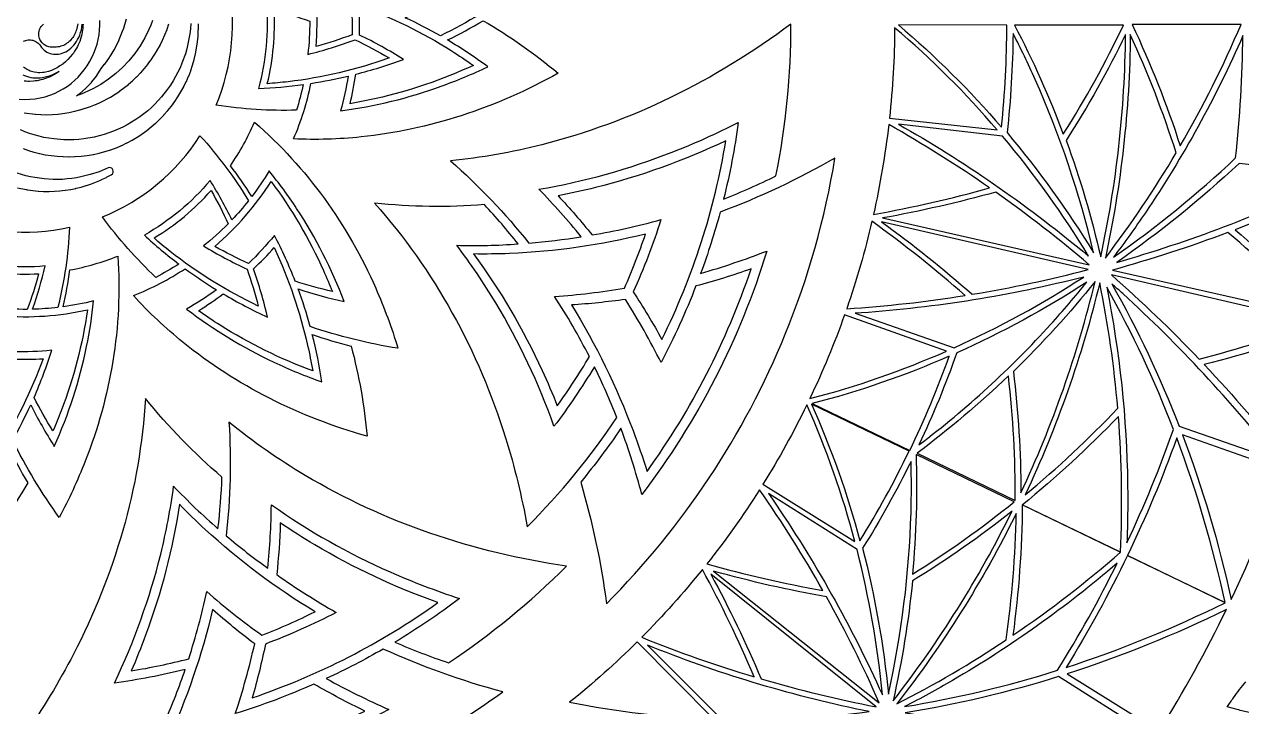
# Model space of a CAD drawing. Extents: x 10 to 990, y 10 to 990.
# Drawn here: x 500 to 760.7, y 353.8 to 499.9 of the extents above; entities that cross this region are included whole.
import ezdxf

# ---------------------------------------------------------------- set-up
doc = ezdxf.new("R2010")
doc.units = 0

msp = doc.modelspace()

# ---------------------------------------------------------------- linework, layer by layer
for points in [[(560.55, 508.33, 0.02178), (552.68, 509.75, 0.04963), (549.7, 519.99, -0.058315), (572.07, 518.97, -0.053382), (593.6, 513.05, -0.029438), (605.66, 507.47, -0.043385), (589.1, 497.48, 0.020147), (581.57, 501.36, 0.024258), (590.47, 506.41, 0.054251), (569.1, 513.32, 0.025369), (559.3, 514.83, -0.026881), (560.55, 508.33)], [(579.98, 502.08, 0.026462), (569.87, 505.87, -0.02908), (570.2, 497.71, -0.020897), (562.5, 495.16, 0.073795), (561.21, 513.51, -0.055631), (582.62, 507.97, -0.011619), (587.16, 506.12, -0.01988), (579.98, 502.08)], [(558.27, 481.55, -0.045305), (541.05, 482.62, 0.156319), (543.51, 509.68, -0.047833), (560.7, 507.2, -0.022228), (561.1, 501.77, 0.026715), (551.82, 504.45, -0.088965), (550.15, 486.2, 0.026216), (559.74, 487.05, -0.023159), (558.27, 481.55)], [(571, 489.26, 0.026301), (581.21, 492.43, 0.027262), (571.77, 497.65, 0.022277), (571.69, 504.01, -0.053289), (591.42, 494.31, -0.013042), (596.17, 491.15, -0.052449), (575.34, 484.04, -0.014333), (569.75, 482.94, 0.02239), (571, 489.26)], [(561.12, 500.62, -0.028921), (560.72, 493.51, 0.027445), (570.82, 496.62, -0.020575), (578.12, 492.73, -0.057276), (556.49, 487.64, -0.012058), (552.03, 487.23, 0.074829), (553.48, 503.06, -0.022084), (561.12, 500.62)], [(598.27, 500.71, -0.042377), (614.33, 489.46, -0.049395), (593.56, 480.37, -0.05237), (572.14, 475.82, -0.037178), (557.66, 475.4, 0.049852), (561.39, 487.3, 0.020894), (569.35, 488.85, -0.026997), (567.74, 481.42, 0.054314), (589.24, 486.67, 0.024874), (599.26, 490.86, 0.02373), (590.62, 496.59, 0.019838), (598.27, 500.71)], [(649.75, 462.5, 0.018977), (660.98, 467.48, 0.049618), (664.2, 500, -0.047437), (638.42, 484.27, -0.050956), (610.81, 474.15, -0.03703), (591.28, 470.7, -0.044916), (608.05, 453.07, 0.019822), (619.26, 454.44, 0.023921), (610.21, 464.61, 0.050604), (638.72, 472.55, 0.024701), (652.91, 478.91, -0.027304), (649.75, 462.5)], [(708.37, 477.33, 0.040636), (686.39, 499.22, -0.026094), (685.29, 479.84), (708.37, 477.33)], [(709.27, 477.9, 0.026078), (710.42, 499.79), (687.2, 499.8, -0.040577), (709.27, 477.9)], [(729.01, 451.02, 0.046679), (716.49, 488.14, 0.013762), (711.76, 498.01, -0.025173), (710.48, 476.74, -0.037749), (729.01, 451.02)], [(722.51, 476.4, 0.031172), (735.4, 499.79), (712.08, 499.79, -0.031609), (722.51, 476.4)], [(747.57, 473.92, 0.030379), (760.61, 499.92), (737.28, 499.93, -0.030723), (747.57, 473.92)], [(730.54, 450.12, 0.050964), (735.86, 497.78, -0.030312), (723.14, 475.08, -0.030291), (730.54, 450.12)], [(731.53, 449.89, 0.0299), (746.7, 472.42, 0.029918), (736.88, 497.75, -0.050961), (731.53, 449.89)], [(733.29, 450.08, 0.036326), (759.42, 471.31, 0.025177), (760.99, 497.52, -0.045743), (740.11, 459.6, -0.012924), (733.29, 450.08)], [(548.71, 463.07, 0.021765), (544.14, 469.64, 0.049465), (549.28, 478.99, -0.057822), (564.26, 462.62, -0.052972), (575.25, 443.42, -0.030441), (580, 430.56, -0.043425), (561.22, 435.21, 0.02018), (558.64, 443.28, 0.024289), (568.51, 440.55, 0.054132), (558.32, 460.5, 0.025574), (552.41, 468.55, -0.027097), (548.71, 463.07)], [(706.75, 464.9, 0.024015), (685.14, 478.46, -0.026175), (681.87, 459.23, 0.024025), (706.75, 464.9)], [(727.94, 450.29, 0.037811), (709.5, 476), (687.22, 478.55, -0.044323), (726.7, 451.32), (727.94, 450.29)], [(528.16, 445.74, -0.045259), (516.73, 458.68, 0.156741), (537.61, 476.08, -0.047846), (548.01, 462.16, -0.022422), (544.46, 458.04, 0.026732), (539.79, 466.5, -0.089181), (525.7, 454.78, 0.026241), (533.09, 448.6, -0.023218), (528.16, 445.74)], [(621.6, 454.83, 0.024964), (636.35, 458.11, -0.029337), (630.42, 442.62, -0.018955), (636.54, 432.46, 0.074314), (650.26, 475.01, -0.049026), (622.3, 464.97, -0.014287), (614.32, 463.21, -0.019397), (621.6, 454.83)], [(619.16, 401.9, -0.03907), (624.68, 375.85, 0.09927), (662.97, 433.56, 0.056255), (673.62, 471.3, -0.040978), (649.03, 459.71, -0.022481), (644.85, 446.6, 0.023144), (659.02, 451.38, -0.089083), (632.25, 399.26, 0.022732), (627.78, 413.41, -0.023236), (619.16, 401.9)], [(733.96, 448.95, 0.041135), (779.42, 466.14, 0.002717), (782.47, 467.6), (760.19, 470.16, -0.036292), (733.96, 448.95)], [(759.33, 455.94, -0.022583), (779.43, 437.33, 0.02619), (784.45, 466.87, -0.022577), (759.33, 455.94)], [(543.66, 457.21, -0.029098), (538.35, 452.47, 0.027482), (547.69, 447.52, -0.020616), (550.11, 439.61, -0.057285), (531.21, 451.31, -0.012058), (527.77, 454.18, 0.074932), (539.99, 464.34, -0.022091), (543.66, 457.21)], [(558.03, 444.91, 0.026491), (553.56, 454.74, -0.029058), (548.02, 448.73, -0.02088), (540.78, 452.37, 0.074013), (552.84, 466.27, -0.055649), (564.06, 447.2, -0.011623), (565.97, 442.69, -0.019926), (558.03, 444.91)], [(598.54, 461.32, -0.045632), (575.01, 461.63, -0.055444), (591.66, 438.11, -0.05107), (603.06, 411.39, -0.031826), (607.7, 392.32, 0.049644), (626.89, 415.75, 0.018944), (622.09, 426.61, -0.027002), (613.43, 413.85, 0.050175), (600.97, 440.29, 0.027368), (592.6, 452.61, 0.024322), (605.75, 452.9, 0.02022), (598.54, 461.32)], [(728.07, 448.45, 0.022902), (708.04, 464, -0.023311), (683.8, 458.46), (728.07, 448.45)], [(481.54, 441.73, -0.045308), (482.62, 458.95, 0.156327), (509.68, 456.49, -0.047845), (507.2, 439.3, -0.022324), (501.76, 438.9, 0.026732), (504.45, 448.18, -0.088877), (486.2, 449.85, 0.026222), (487.05, 440.26, -0.02338), (481.54, 441.73)], [(701.48, 441.86, 0.024019), (681.53, 457.76, -0.026187), (676.13, 439.03, 0.024021), (701.48, 441.86)], [(727.82, 447.41), (683.61, 457.62, -0.023311), (703.03, 442.11, 0.022905), (727.82, 447.41)], [(621.01, 428.78, 0.024846), (613.57, 441.66, 0.025783), (628.54, 443.44, 0.022344), (633.04, 455.03, -0.050729), (603.94, 450.85, -0.014122), (596.2, 450.76, -0.051437), (610.91, 425.79, -0.013693), (614.14, 418.23, 0.022312), (621.01, 428.78)], [(733.06, 447.3), (777.32, 437.29, 0.021984), (757.79, 455.36, -0.022402), (733.06, 447.3)], [(542.61, 442.2, 0.026293), (552.08, 437.22, 0.027281), (549.09, 447.59, 0.022129), (553.53, 452.13, -0.053749), (560.67, 431.13, -0.012543), (561.75, 425.73, -0.052597), (541.94, 435.47, -0.014202), (537.26, 438.61, 0.022475), (542.61, 442.2)], [(508.33, 439.45, 0.02177), (509.75, 447.33, 0.049574), (519.99, 450.3, -0.058646), (518.95, 427.8, -0.053216), (513.02, 406.34, -0.029323), (507.47, 394.34, -0.043387), (497.48, 410.9, 0.020112), (501.36, 418.43, 0.024263), (506.41, 409.53, 0.054285), (513.32, 430.9, 0.02541), (514.83, 440.7, -0.027007), (508.33, 439.45)], [(500.62, 438.88, -0.029258), (493.51, 439.28, 0.027468), (496.61, 429.18, -0.020577), (492.73, 421.88, -0.057608), (487.62, 443.64, -0.011676), (487.23, 447.97, 0.074668), (503.06, 446.52, -0.022093), (500.62, 438.88)], [(570, 431.01, -0.042342), (573.4, 411.7, -0.048908), (552.47, 419.86, -0.05253), (534.02, 431.81, -0.037494), (523.37, 441.83, 0.049876), (534.43, 447.6, 0.020897), (541.16, 443.07, -0.027161), (534.76, 438.96, 0.05369), (553.43, 427.58, 0.025463), (563.73, 423.35, 0.023666), (561.67, 433.5, 0.019772), (570, 431.01)], [(643.83, 443.9, -0.029413), (636.38, 427.51, 0.02488), (628.74, 441.02, -0.019355), (617.18, 439.83, -0.048557), (630.36, 412.93, -0.014011), (633.37, 404.19, 0.07486), (655.64, 447.54, -0.019191), (643.83, 443.9)], [(732.82, 446.25, -0.022391), (751.6, 428.24, 0.021975), (777.04, 436.04), (732.82, 446.25)], [(726.91, 445.82, -0.044453), (679.31, 438.13), (677.96, 438.04), (699.14, 430.67, 0.037824), (726.91, 445.82)], [(727.56, 444.69, -0.037775), (699.7, 429.57, -0.025177), (691.61, 409.86, 0.046732), (719.84, 435.7, 0.013733), (727.56, 444.69)], [(729.33, 444.84, -0.030301), (711.83, 425.57, -0.030296), (713.43, 399.59, 0.050959), (729.33, 444.84)], [(730.32, 444.58, -0.050958), (714.35, 399.15, 0.029902), (734.19, 417.7, 0.029905), (730.32, 444.58)], [(731.82, 443.64, -0.045841), (736.3, 401.41, -0.012844), (736.16, 388.88, 0.025194), (746.13, 413.17, 0.036349), (731.82, 443.64)], [(732.92, 444.37, -0.036304), (747.33, 413.87), (768.51, 406.49, 0.041132), (735.26, 442.26, 0.002706), (732.92, 444.37)], [(500.71, 401.73, -0.042387), (489.46, 385.68, -0.049092), (480.41, 406.31, -0.052536), (475.83, 427.79, -0.037336), (475.4, 442.34, 0.049911), (487.29, 438.61, 0.020925), (488.85, 430.65, -0.027094), (481.41, 432.26, 0.054301), (486.67, 410.76, 0.024846), (490.86, 400.74, 0.023715), (496.59, 409.38, 0.019827), (500.71, 401.73)], [(502.08, 420.02, 0.026489), (505.86, 430.13, -0.029197), (497.7, 429.8, -0.02091), (495.16, 437.5, 0.073769), (513.51, 438.79, -0.056132), (507.89, 417.19, -0.011105), (506.12, 412.84, -0.019873), (502.08, 420.02)], [(697.54, 429.96), (675.67, 437.72, -0.026034), (668.24, 419.79, 0.040612), (697.54, 429.96)], [(752.73, 427.05, -0.022561), (770.61, 406.29, 0.02616), (778.92, 435.08, -0.022572), (752.73, 427.05)], [(489.25, 429, 0.026313), (492.43, 418.79, 0.027313), (497.65, 428.24, 0.022182), (504.01, 428.31, -0.053745), (494.2, 408.4, -0.012583), (491.15, 403.83, -0.05244), (484.04, 424.66, -0.014301), (482.94, 430.25, 0.02248), (489.25, 429)], [(698.1, 428.86, -0.04055), (668.72, 418.72), (689.63, 408.65, 0.026021), (698.1, 428.86)], [(710.76, 424.63, -0.031571), (691.21, 408.09), (712.22, 397.97, 0.031138), (710.76, 424.63)], [(542.32, 402.97, -0.045628), (525.91, 419.82, -0.055359), (521.08, 391.5, -0.050164), (510.52, 365.05, -0.03287), (500.01, 347.7, 0.049548), (530.16, 350.69, 0.018953), (534.44, 361.75, -0.027304), (519.29, 358.86, 0.050415), (529.2, 386.46, 0.027264), (531.97, 401, 0.024322), (541.47, 391.91, 0.020242), (542.32, 402.97)], [(677.9, 389.16, 0.040636), (667.59, 418.42, -0.026094), (658.2, 401.44), (677.9, 389.16)], [(678.96, 389.29, 0.026078), (689.49, 408.52), (668.58, 418.59, -0.040577), (678.96, 389.29)], [(579.36, 367.6, 0.018938), (590.83, 363.19, 0.049645), (616.11, 383.9, -0.04734), (586.83, 390.98, -0.050845), (560.14, 403.33, -0.037218), (543.82, 414.74, -0.044904), (543.22, 390.41, 0.019815), (552.11, 383.46, 0.023939), (552.9, 397.05, 0.049983), (578.33, 382.66, 0.025261), (593.2, 376.97, -0.026923), (579.36, 367.6)], [(734.33, 415.97, -0.030682), (713.76, 397), (734.77, 386.88, 0.030342), (734.33, 415.97)], [(748.03, 412.04, -0.036375), (758.49, 376.73, 0.026016), (769.91, 404.28), (748.03, 412.04)], [(746.83, 411.34, -0.026013), (736.27, 386.16), (757.18, 376.08, 0.036413), (746.83, 411.34)], [(462.5, 350.25, 0.018964), (467.48, 339.02, 0.049628), (500, 335.8, -0.046936), (484.39, 361.33, -0.050903), (474.21, 388.93, -0.037525), (470.7, 408.72, -0.044911), (453.07, 391.95, 0.019797), (454.44, 380.74, 0.02392), (464.61, 389.79, 0.050309), (472.49, 361.45, 0.025024), (478.91, 347.09, -0.027231), (462.5, 350.25)], [(690.23, 382.2, 0.031172), (712, 397.67), (690.98, 407.8, -0.031609), (690.23, 382.2)], [(685.08, 356.5, 0.046679), (689.91, 395.39, 0.013762), (689.92, 406.33, -0.025173), (679.55, 387.72, -0.037749), (685.08, 356.5)], [(671.05, 378.67, 0.024015), (657.46, 400.26, -0.026175), (646.17, 384.36, 0.024025), (671.05, 378.67)], [(683.79, 356.31, 0.037811), (678.34, 387.48), (659.37, 399.44, -0.044323), (683.12, 357.78), (683.79, 356.31)], [(535.21, 364.05, 0.024932), (539.06, 378.43, 0.025774), (550.89, 369.11, 0.022331), (562.27, 374.13, -0.050723), (538.74, 391.74, -0.014115), (533.21, 397.15, -0.051524), (525.95, 369.09, -0.013758), (522.89, 361.46, 0.022594), (535.21, 364.05)], [(711.74, 369.08, 0.030379), (734.77, 386.86), (713.75, 396.99, -0.030723), (711.74, 369.08)], [(686.07, 355.03, 0.050964), (711.54, 395.66, -0.030312), (690.23, 380.73, -0.030291), (686.07, 355.03)], [(686.85, 354.39, 0.0299), (710.3, 368.11, 0.029918), (712.44, 395.19, -0.050961), (686.85, 354.39)], [(554.04, 382.08, 0.024961), (566.78, 373.97, -0.029328), (551.64, 367.21, -0.018954), (548.8, 355.69, 0.074058), (588.57, 376.09, -0.047976), (562.18, 388.47, -0.015251), (554.82, 393.15, -0.0194), (554.04, 382.08)], [(723.14, 362.19, 0.036442), (757.17, 376.06), (736.26, 386.14, -0.026064), (723.14, 362.19)], [(688.53, 353.8, 0.036326), (721.28, 361.59, 0.025177), (734.06, 384.53, -0.045743), (698.8, 359.42, -0.012924), (688.53, 353.8)], [(656.3, 360.19, 0.024019), (645.23, 383.18, -0.026187), (632.23, 368.65, 0.024021), (656.3, 360.19)], [(682.45, 353.77), (647.04, 382.15, -0.023311), (657.81, 359.75, 0.022905), (682.45, 353.77)], [(683.12, 354.6, 0.022902), (671.81, 377.3, -0.023311), (647.58, 382.82), (683.12, 354.6)], [(562.03, 358.63, -0.029332), (545.18, 352.3, 0.024848), (549.33, 367.26, -0.019323), (540.31, 374.58, -0.048518), (530.65, 346.33, -0.014216), (526.56, 337.94, 0.075085), (572.95, 352.85, -0.019184), (562.03, 358.63)], [(723.35, 360.82), (743.04, 348.54, 0.026055), (757.48, 374.63, -0.0364), (723.35, 360.82)], [(647.59, 351.18), (631.25, 367.67, -0.026034), (616.77, 354.74, 0.040612), (647.59, 351.18)], [(514.89, 346.37, -0.039037), (500.37, 324.05, 0.078682), (554.72, 332.73, 0.07677), (602.47, 356.95, -0.040878), (576.88, 366.14, -0.022421), (564.66, 359.82, 0.02311), (578.06, 353.19, -0.089354), (522.28, 335.24, 0.022739), (529.13, 348.41, -0.023351), (514.89, 346.37)], [(680.93, 352.73, -0.044453), (634.71, 366.46), (633.45, 366.97), (649.33, 351.13, 0.037824), (680.93, 352.73)], [(688.64, 352.49, 0.041135), (737.05, 348.26, 0.002717), (740.44, 348.25), (721.48, 360.22, -0.036292), (688.64, 352.49)]]:
    msp.add_lwpolyline(points, format="xyb", close=True)
for points in [[(498.86, 483.88), (500.01, 483.84), (500.01, 483.84), (501.17, 483.88), (502.31, 484), (503.41, 484.19), (504.44, 484.43), (505.46, 484.76), (506.45, 485.15), (507.39, 485.59), (508.3, 486.1), (509.15, 486.65), (509.99, 487.28), (510.78, 487.95), (511.51, 488.65), (512.19, 489.4), (512.84, 490.21), (513.43, 491.04), (513.97, 491.93), (514.47, 492.84), (514.88, 493.74), (515.25, 494.72), (515.57, 495.69), (515.8, 496.68), (515.99, 497.7), (516.11, 498.72), (516.16, 499.76), (516.14, 500.79)], [(535.63, 500.1), (535.55, 498.97), (535.43, 497.87), (535.25, 496.8), (535.04, 495.74), (534.79, 494.68), (534.49, 493.65), (533.76, 491.62), (533.35, 490.65), (532.89, 489.7), (532.4, 488.76), (531.86, 487.85), (531.29, 486.94), (530.69, 486.08), (529.38, 484.41), (528.69, 483.62), (527.96, 482.86), (527.2, 482.14), (526.41, 481.44), (524.73, 480.12), (523.86, 479.53), (522.97, 478.95), (522.04, 478.43), (521.09, 477.93), (519.11, 477.05), (517.06, 476.34), (514.92, 475.78), (512.74, 475.41), (511.65, 475.3), (510.57, 475.22), (508.42, 475.22), (506.28, 475.4), (505.22, 475.54), (504.17, 475.73), (503.15, 475.97), (502.12, 476.24), (501.11, 476.56), (500.12, 476.91), (499.14, 477.31)], [(512.56, 500), (512.55, 499.55), (512.52, 499.12), (512.47, 498.69), (512.4, 498.27), (512.32, 497.86), (512.23, 497.45), (512.12, 497.05), (511.86, 496.28), (511.55, 495.54), (511.37, 495.18), (511.18, 494.84), (510.77, 494.17), (510.56, 493.85), (510.32, 493.54), (509.84, 492.95), (509.33, 492.4), (508.78, 491.9), (508.21, 491.43), (507.62, 491.02), (507.02, 490.65), (506.4, 490.34), (506.09, 490.2), (505.78, 490.07), (505.15, 489.87), (504.52, 489.71), (504.21, 489.65), (503.9, 489.61), (503.28, 489.57), (502.98, 489.57), (502.68, 489.59), (502.1, 489.67), (501.81, 489.74), (501.53, 489.82), (501.26, 489.91), (500.99, 490.03), (500.73, 490.16), (500.48, 490.31), (500.24, 490.47), (500, 490.65), (499.78, 490.85)], [(499.81, 496.31), (500.05, 496.42), (500.3, 496.5), (500.56, 496.57), (500.81, 496.6), (501.07, 496.62), (501.32, 496.6), (501.58, 496.57), (501.83, 496.52), (502.07, 496.44), (502.3, 496.34), (502.53, 496.22), (502.74, 496.08), (502.94, 495.92), (503.13, 495.73), (503.3, 495.53), (503.45, 495.31), (503.69, 494.98), (503.94, 494.68), (504.22, 494.42), (504.52, 494.19), (504.83, 493.99), (505.16, 493.83), (505.51, 493.7), (505.86, 493.61), (506.22, 493.55), (506.59, 493.52), (506.97, 493.53), (507.34, 493.57), (507.73, 493.65), (508.1, 493.75), (508.48, 493.9), (508.85, 494.07), (509.22, 494.28), (509.57, 494.52), (509.92, 494.8), (510.25, 495.11), (510.56, 495.45), (510.87, 495.82), (511.15, 496.23), (511.41, 496.67), (511.64, 497.14), (511.86, 497.64), (512.04, 498.18), (512.2, 498.76), (512.32, 499.36), (512.41, 499.99)], [(511.48, 500.03), (511.34, 499.39), (511.17, 498.76), (511.05, 498.47), (510.94, 498.18), (510.66, 497.62), (510.51, 497.36), (510.35, 497.11), (510.17, 496.87), (509.98, 496.64), (509.78, 496.43), (509.57, 496.23), (509.35, 496.04), (509.12, 495.87), (508.88, 495.71), (508.63, 495.56), (508.36, 495.44), (508.09, 495.32), (507.8, 495.23), (507.51, 495.15), (507.2, 495.09), (506.89, 495.04), (506.56, 495.02), (506.22, 495.02), (505.87, 495.04), (505.52, 495.08), (505.25, 495.13), (505, 495.2), (504.75, 495.29), (504.52, 495.41), (504.31, 495.54), (504.11, 495.7), (503.91, 495.87), (503.75, 496.06), (503.59, 496.26), (503.46, 496.48), (503.34, 496.7), (503.24, 496.94), (503.17, 497.19), (503.12, 497.45), (503.1, 497.71), (503.1, 497.98), (503.12, 498.24), (503.17, 498.51), (503.24, 498.76), (503.34, 499), (503.46, 499.23), (503.6, 499.44), (503.75, 499.65), (503.92, 499.83), (504.11, 500)], [(499.67, 489.15), (500.05, 488.97), (500.47, 488.81), (500.9, 488.68), (501.35, 488.57), (501.83, 488.5), (502.32, 488.46), (502.83, 488.45), (503.36, 488.48), (503.9, 488.55), (504.46, 488.66), (505.03, 488.81), (505.62, 489), (506.22, 489.24), (506.82, 489.52), (507.44, 489.86), (507.44, 489.86), (506.68, 489.35), (506.29, 489.12), (505.9, 488.91), (505.51, 488.72), (505.12, 488.55), (504.72, 488.39), (504.32, 488.25), (503.92, 488.13), (503.52, 488.03), (502.72, 487.87), (502.32, 487.81), (501.92, 487.77), (501.13, 487.73), (500.74, 487.73), (500.35, 487.75), (499.96, 487.78)]]:
    msp.add_lwpolyline(points)
for points in [[(527.43, 500.73), (527.07, 499.78), (526.69, 498.85), (525.8, 497.03), (524.79, 495.31), (523.65, 493.67), (522.4, 492.14), (521.04, 490.7), (519.58, 489.38), (518.02, 488.16), (516.38, 487.06), (514.65, 486.1), (512.84, 485.26), (511.92, 484.89), (511.18, 484.62), (511.73, 485.02, 0.022972), (511.79, 485.06), (513.1, 486.2, 0.023385), (513.16, 486.25), (514.35, 487.49, 0.025357), (514.4, 487.56), (515.49, 488.94, 0.022379), (515.53, 489), (516.46, 490.45), (517.19, 491.38, 0.008285), (517.2, 491.4), (517.91, 492.37, 0.014897), (517.94, 492.41), (518.59, 493.42, 0.006163), (518.6, 493.44), (519.21, 494.45, 0.014492), (519.23, 494.49), (519.79, 495.54, 0.010422), (519.8, 495.57), (520.3, 496.63, 0.015379), (520.32, 496.67), (521.19, 498.83, 0.021224), (521.21, 498.9), (521.89, 501.13, 0.016812)], [(499.71, 473.35), (500.85, 472.95, 0.011865), (500.89, 472.94), (502.05, 472.59, 0.009575), (502.08, 472.58), (503.25, 472.27, 0.012115), (503.29, 472.26), (504.48, 472.02, 0.010948), (504.52, 472.01), (505.72, 471.81, 0.015019), (505.77, 471.81), (506.99, 471.68, 0.008855), (507.02, 471.68), (508.25, 471.6, 0.010725), (508.29, 471.6), (509.54, 471.57, 0.011406), (509.57, 471.57), (510.83, 471.6, 0.013223), (510.87, 471.6), (512.13, 471.7, 0.011253), (512.17, 471.7), (513.43, 471.85, 0.011132), (513.47, 471.86), (514.72, 472.07, 0.01379), (514.77, 472.08), (516, 472.35, 0.008962), (516.03, 472.36), (517.23, 472.67, 0.01248), (517.27, 472.69), (518.47, 473.06, 0.011826), (518.5, 473.07), (519.67, 473.5, 0.011336), (519.7, 473.52), (520.82, 473.99, 0.011008), (520.85, 474), (521.96, 474.53, 0.012603), (522, 474.55), (523.08, 475.13, 0.009945), (523.11, 475.15), (524.14, 475.76, 0.011854), (524.18, 475.78), (525.19, 476.44, 0.010664), (525.22, 476.46), (526.2, 477.17, 0.014163), (526.24, 477.19), (527.18, 477.96, 0.004216), (527.19, 477.97), (528.11, 478.74, 0.014192), (528.14, 478.77), (529.01, 479.6, 0.011887), (529.04, 479.63), (529.88, 480.5, 0.011338), (529.9, 480.53), (530.69, 481.43, 0.006359), (530.7, 481.45), (531.46, 482.37, 0.015506), (531.5, 482.41), (532.2, 483.39, 0.010183), (532.22, 483.41), (532.88, 484.41, 0.009917), (532.9, 484.44), (533.53, 485.46, 0.011658), (533.54, 485.5), (534.13, 486.56, 0.00968), (534.14, 486.59), (534.68, 487.67, 0.011917), (534.7, 487.71), (535.18, 488.81, 0.013173), (535.2, 488.85), (535.63, 489.99, 0.009323), (535.64, 490.02), (536.03, 491.17, 0.012958), (536.04, 491.21), (536.37, 492.38, 0.010606), (536.38, 492.42), (536.66, 493.62, 0.010217), (536.66, 493.65), (536.9, 494.87, 0.013572), (536.9, 494.92), (537.07, 496.15, 0.008887), (537.07, 496.18), (537.2, 497.42, 0.014413), (537.2, 497.47), (537.25, 498.73, 0.010411), (537.26, 498.76), (537.26, 500.04, 0.403852)], [(499.95, 480.96), (502.31, 480.67, 0.016131), (502.36, 480.67), (503.55, 480.6, 0.011042), (503.59, 480.6), (504.78, 480.58, 0.012106), (504.82, 480.59), (506, 480.63, 0.011341), (506.03, 480.63), (507.2, 480.73, 0.015463), (507.25, 480.73), (509.56, 481.07, 0.014854), (509.6, 481.07), (510.74, 481.31, 0.012474), (510.78, 481.32), (511.9, 481.61, 0.010025), (511.94, 481.62), (513.04, 481.95, 0.009824), (513.07, 481.96), (514.15, 482.33, 0.012429), (514.19, 482.35), (515.26, 482.78, 0.010203), (515.29, 482.79), (516.34, 483.26, 0.014609), (516.38, 483.28), (518.42, 484.35, 0.017662), (518.47, 484.37), (519.43, 484.97, 0.011584), (519.47, 484.99), (520.42, 485.64, 0.013695), (520.46, 485.67), (522.29, 487.07, 0.017624), (522.33, 487.1), (523.19, 487.86, 0.006691), (523.21, 487.88), (524.05, 488.67, 0.012401), (524.08, 488.7), (524.88, 489.53, 0.012354), (524.91, 489.56), (525.67, 490.43, 0.010609), (525.7, 490.46), (526.43, 491.37, 0.00854), (526.45, 491.4), (527.14, 492.32, 0.018357), (527.17, 492.37), (528.45, 494.36, 0.014556), (528.47, 494.4), (529.05, 495.44, 0.01299), (529.07, 495.48), (529.6, 496.55, 0.010209), (529.61, 496.58), (530.1, 497.67, 0.011227), (530.11, 497.71), (530.56, 498.84, 0.012069), (530.57, 498.88), (530.96, 500.03, 0.006761)], [(498.52, 464.93), (500.35, 464.55), (500.35, 464.55, 0.024933), (500.43, 464.53), (500.65, 464.49, 0.012502), (500.69, 464.49), (502.93, 464.22, 0.018103), (502.99, 464.22), (504.13, 464.16, 0.008355), (504.15, 464.16), (505.27, 464.15, 0.012721), (505.32, 464.15), (506.44, 464.19, 0.008525), (506.47, 464.19), (507.59, 464.27, 0.009494), (507.62, 464.28), (508.74, 464.4, 0.013041), (508.78, 464.41), (509.89, 464.59, 0.008347), (509.92, 464.59), (511.02, 464.81, 0.011533), (511.06, 464.82), (512.14, 465.09, 0.006029), (512.16, 465.09), (513.26, 465.39, 0.014659), (513.3, 465.41), (514.37, 465.77, 0.012372), (514.41, 465.78), (515.46, 466.2, 0.006039), (515.48, 466.21), (516.52, 466.65, 0.011828), (516.55, 466.67), (517.58, 467.16, 0.01071), (517.61, 467.18), (518.62, 467.72, 0.400326), (518.97, 468.79, 0.400326), (517.92, 469.19), (516, 468.38), (514.07, 467.74), (512.11, 467.26), (511.14, 467.08), (510.16, 466.93), (509.16, 466.83), (508.16, 466.74), (507.19, 466.72), (506.2, 466.72), (504.21, 466.84), (503.24, 466.96), (502.27, 467.11), (501.31, 467.29), (500.34, 467.52), (498.44, 468.09)], [(762.38, 352.53, -0.005873), (759.78, 353.17), (757.65, 353.77, -0.00293), (758.99, 355.71, -0.004064), (760.3, 357.48, -0.002072), (761.6, 359.12, 0.001561)]]:
    msp.add_lwpolyline(points, format="xyb")

doc.saveas('drawing.dxf')
